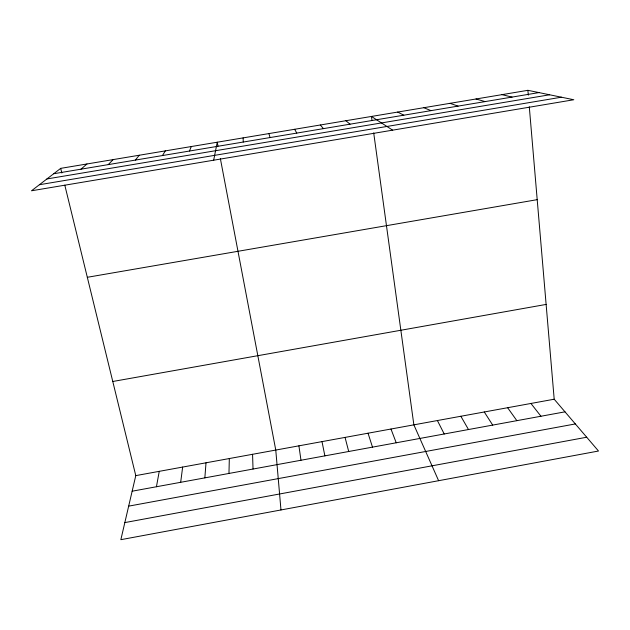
<?xml version="1.0" encoding="UTF-8"?>
<svg xmlns="http://www.w3.org/2000/svg" width="630" height="630" viewBox="0 0 630 630"><rect width="100%" height="100%" fill="white"/><g stroke="black" fill="none" stroke-linecap="round" stroke-linejoin="round"><path stroke-width="0.94" d="M228.966 473.453L229.32 458.538M204.852 477.871L206.01 462.798M180.676 482.304L182.653 467.066M156.437 486.746L159.248 471.334M213.672 160.201L217.255 142.207L217.988 146.073M64.803 185.157L135.781 475.626L120.85 539.682L598.5 451.025L554.195 399.215L529.294 106.785M189.457 151.043L191.323 146.538M162.446 155.555L165.336 150.877M135.363 160.083L139.277 155.232M108.21 164.627L113.148 159.595M80.987 169.179L86.956 163.973M60.7 168.36L31.5 190.788L573.796 99.745L527.893 90.318L60.7 168.36L61.834 173.022M124.835 522.593L586.703 437.228M132.15 491.203L564.992 411.839M128.67 506.142L575.34 423.935M135.781 475.626L554.195 399.215M112.778 381.489L546.123 304.424M87.318 277.294L537.201 199.663M39.383 184.732L561.432 97.209M53.684 173.746L538.949 92.594M46.911 178.952L549.62 94.784M501.992 94.65L512.064 97.091M476.012 98.989L485.108 101.595M449.977 103.336L458.073 106.116M423.864 107.698L430.975 110.652M397.688 112.069L403.798 115.195M392.647 130.158L371.448 116.455L371.976 120.322M345.909 120.716L350.028 124.189M320.308 124.992L323.442 128.63M530.94 403.46L540.949 416.249M507.63 407.712L516.852 420.667M484.273 411.981L492.699 425.092M460.853 416.257L468.492 429.534M294.643 129.284L296.785 133.088M437.385 420.541L444.221 433.983M438.614 480.698L413.863 424.841L373.708 132.906M390.978 429.022L396.223 442.788M368.038 433.212L372.495 447.135M268.908 133.584L270.057 137.56M345.051 437.409L348.713 451.497M322.009 441.614L324.875 455.868M220.374 158.642L275.767 450.056L280.972 509.961M298.911 445.835L300.982 460.247M527.893 90.318L528.31 95.162M243.117 137.891L243.259 142.041M252.567 454.293L253.032 469.035"/></g></svg>
